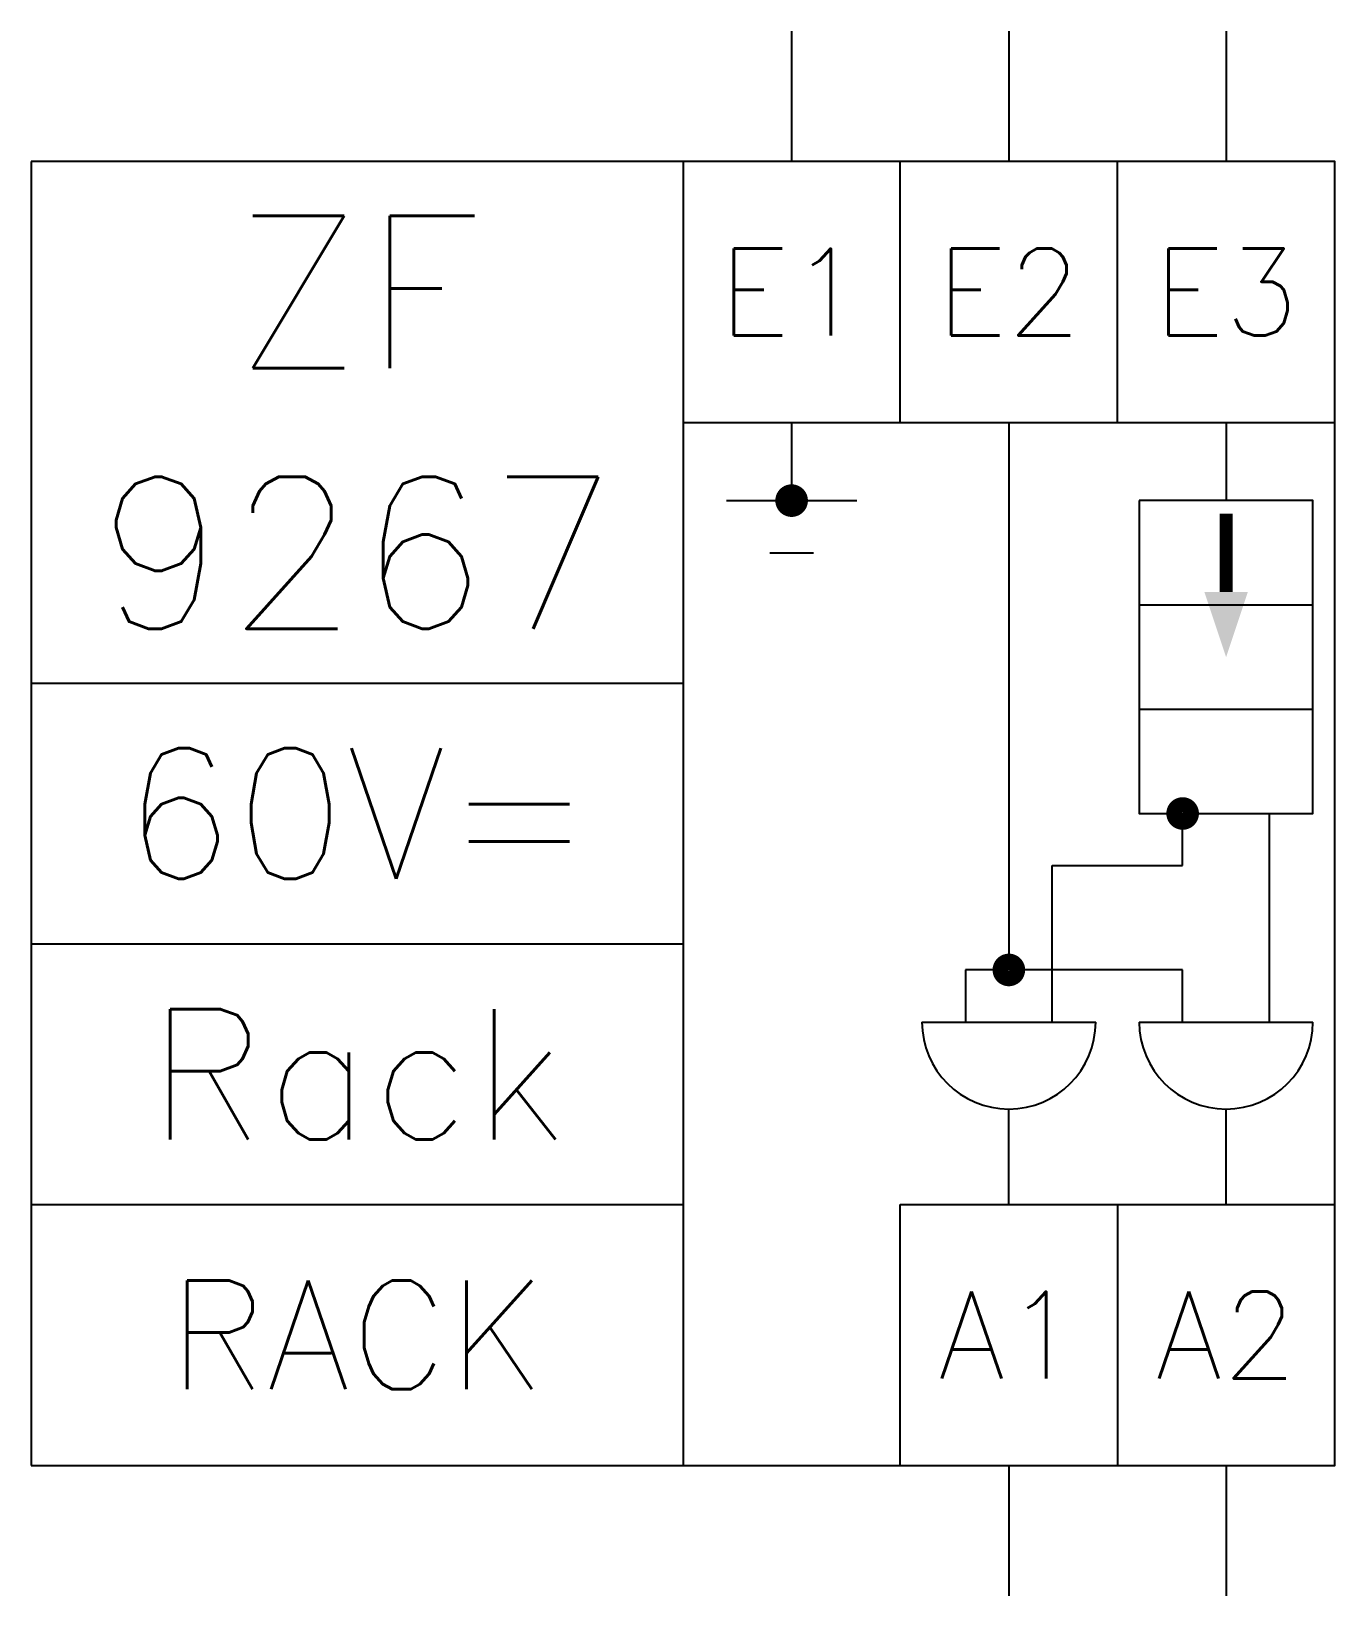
# Model space of a CAD drawing. Extents: x 25 to 55, y 45 to 81.
import ezdxf
from ezdxf.enums import TextEntityAlignment as Align

# ---------------------------------------------------------------- set-up
doc = ezdxf.new("R2010")
doc.units = 0
doc.layers.add('1', color=8, linetype='CONTINUOUS')
doc.layers.add('11', color=30, linetype='CONTINUOUS')
doc.styles.get("Standard").update_dxf_attribs({"font": 'txt.shx'})

# ---------------------------------------------------------------- blocks, each defined once
blk = doc.blocks.new('DOP')
at = {"layer": '1', "color": 0, "const_width": 0.7}
blk.add_lwpolyline([(-0.4, 0, 1), (0.4, 0, 1)], format="xyb", close=True, dxfattribs=at)

msp = doc.modelspace()

# ---------------------------------------------------------------- linework, layer by layer
at = {"layer": '1', "color": 0}
for p, q in [((42.5, 81), (42.5, 78)), ((47.5, 81), (47.5, 78)), ((52.5, 81), (52.5, 78)), ((40, 78), (25, 78)), ((25, 78), (25, 48)), ((45, 72), (45, 78)), ((50, 72), (50, 78)), ((40, 72), (45, 72)), ((42.5, 72), (42.5, 70.2)), ((45, 72), (55, 72)), ((47.5, 72), (47.5, 59.4)), ((52.5, 72), (52.5, 70.2)), ((41, 70.2), (44, 70.2)), ((42, 69), (43, 69)), ((50.5, 67.8), (54.5, 67.8)), ((25, 66), (40, 66)), ((50.5, 65.4), (54.5, 65.4)), ((51.5, 61.8), (51.5, 63)), ((53.5, 58.2), (53.5, 63)), ((48.5, 58.2), (48.5, 61.8)), ((48.5, 61.8), (51.5, 61.8)), ((25, 60), (40, 60)), ((51.5, 59.4), (46.5, 59.4)), ((46.5, 59.4), (46.5, 58.2)), ((51.5, 58.2), (51.5, 59.4)), ((45.5, 58.2), (49.5, 58.2)), ((50.5, 58.2), (54.5, 58.2)), ((47.5, 54), (47.5, 56.2)), ((52.5, 54), (52.5, 56.2)), ((25, 54), (40, 54)), ((45, 54), (55, 54)), ((45, 48), (45, 54)), ((50, 54), (50, 48)), ((25, 48), (40, 48)), ((47.5, 48), (47.5, 45)), ((52.5, 48), (52.5, 45))]:
    msp.add_line(p, q, dxfattribs=at)
for points in [[(40, 78), (40, 48), (55, 48), (55, 78)], [(50.5, 70.2), (50.5, 63), (54.5, 63), (54.5, 70.2)]]:
    msp.add_lwpolyline(points, close=True, dxfattribs=at)
at = {"layer": '1', "color": 0, "const_width": 0.3}
msp.add_lwpolyline([(52.5, 69.9), (52.5, 68.1)], dxfattribs=at)
at = {"layer": '1', "color": 0}
for centre in [(47.5, 58.2), (52.5, 58.2)]:
    msp.add_arc(centre, 2, 180, 0, dxfattribs=at)
msp.add_solid([(53, 68.1), (52.5, 66.6), (53, 68.1), (52, 68.1)], dxfattribs=at)

# ---------------------------------------------------------------- block references
at = {"layer": '1', "color": 0, "xscale": 0.5, "yscale": 0.5, "zscale": 0.5}
for p in [(42.5, 70.2), (51.5, 63), (47.5, 59.4)]:
    msp.add_blockref('DOP', p, dxfattribs=at)

# ---------------------------------------------------------------- texts
at = {"layer": '1', "color": 0}
for s, p in [('60V=', (32.5, 63)), ('Rack', (32.5, 57))]:
    msp.add_text(s, height=3, dxfattribs=at).set_placement(p, align=Align.MIDDLE)
for tag, height, p in [('E1', 2, (42.5, 75)), ('E2', 2, (47.5, 75)), ('E3', 2, (52.5, 75)), ('RACK', 2.5, (32.5, 51)), ('A1', 2, (47.5, 51)), ('A2', 2, (52.5, 51))]:
    msp.add_attdef(tag, text='', height=height, dxfattribs=at).set_placement(p, align=Align.MIDDLE)
at = {"layer": '11', "color": 0}
for s, p in [('ZF', (32.5, 75)), ('9267', (32.5, 69))]:
    msp.add_text(s, height=3.5, dxfattribs=at).set_placement(p, align=Align.MIDDLE)

doc.saveas('drawing.dxf')
